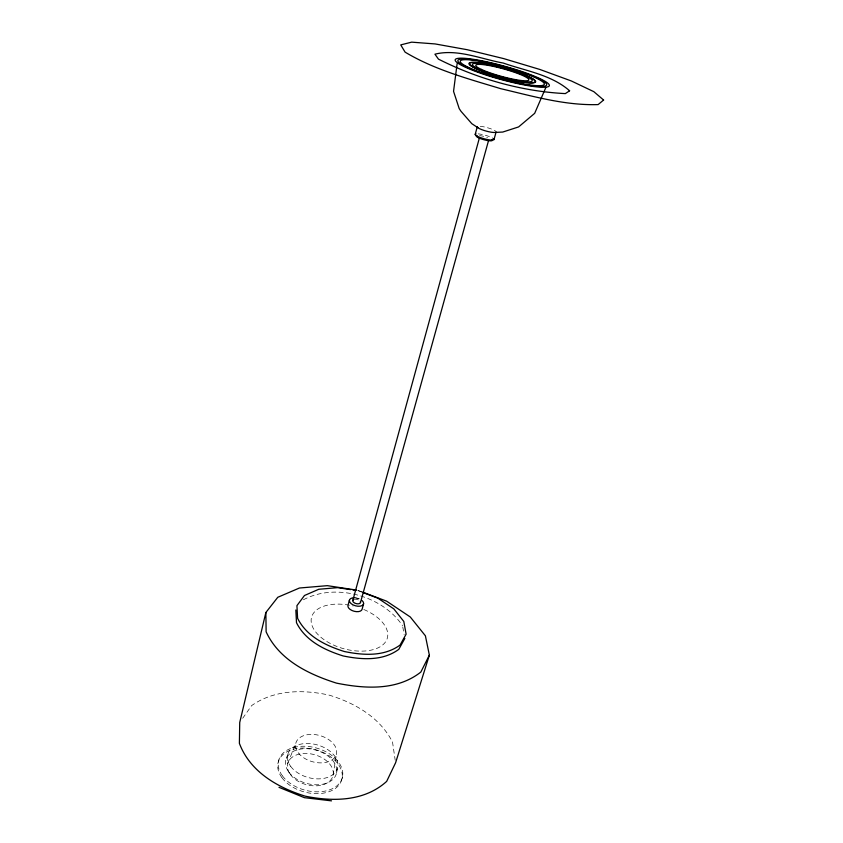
<?xml version="1.0" encoding="UTF-8"?>
<svg xmlns="http://www.w3.org/2000/svg" width="843" height="843" viewBox="0 0 843 843"><rect width="100%" height="100%" fill="white"/><g stroke="black" fill="none" stroke-linecap="round" stroke-linejoin="round"><path stroke-width="0.63" stroke-dasharray="4.21 3.16" d="M336.547 772.968L337.695 767.33M333.08 775.244L336.515 753.695M278.232 762.114L278.706 760.291M287.769 754.432L285.872 759.891M342.016 778.574L342.532 776.772M287.705 763.537L295.819 743.168M242.71 718.268L251.678 705.559C274.27 689.679 302.89 689.405 328.949 695.064C354.808 702.883 379.782 717.256 392.522 742.04L395.198 760.207M303.396 599.784C335.451 582.545 382.532 595.706 402.543 625.685M354.956 597.771L359.75 599.025M357.717 590.279L361.942 591.807M358.222 590.785L361.91 592.176M402.775 626.95L404.145 634.6M480.236 126.302A9.779 1.791 15.4 0 1 495.484 131.023M478.16 133.868A9.747 1.844 15.4 0 1 493.366 138.6M479.551 135.586A8.367 1.591 15.4 0 1 487.549 137.535M354.26 599.352A3.973 2.129 15.4 0 1 358.538 599.995M363.797 609.5A39.305 21.865 15.4 0 1 375.841 648.783A39.305 21.865 15.4 0 1 313.196 628.161A39.305 21.865 15.4 0 1 353.164 606.001M355.525 597.813A7.334 3.941 15.4 0 1 359.181 598.772M290.698 766.403A25.796 16.923 15.4 0 0 334.471 773.231A25.796 16.923 15.4 0 0 312.816 743.937A25.796 16.923 15.4 0 0 290.698 766.403M288.833 772.104A26.175 17.281 15.4 0 0 333.259 778.995A26.175 17.281 15.4 0 0 311.309 749.132A26.175 17.281 15.4 0 0 288.833 772.104M282.468 775.929A32.982 21.834 15.4 0 0 338.443 784.411A32.982 21.834 15.4 0 0 310.593 746.772A32.982 21.834 15.4 0 0 282.468 775.929M281.983 777.762A32.951 21.865 15.4 0 0 337.917 786.224A32.951 21.865 15.4 0 0 310.098 748.552A32.951 21.865 15.4 0 0 281.983 777.762M290.329 774.454A23.435 15.532 15.4 0 0 330.119 780.66A23.435 15.532 15.4 0 0 310.551 753.832A23.435 15.532 15.4 0 0 290.329 774.454M298.222 752.715A21.022 13.604 15.4 0 0 333.881 758.415A21.022 13.604 15.4 0 0 316.262 734.769A21.022 13.604 15.4 0 0 298.222 752.715"/><path stroke-width="1.26" d="M457.138 63.604L453.545 91.339L459.203 108.599L461.016 111.329L471.806 123.679L477.865 127.672M356.452 590.079L327.369 585.664L299.444 588.014L277.79 597.276L265.861 612.513L239.728 722.504L239.391 743.357C250.023 771.756 277.6 787.562 305.198 796.161C332.996 801.83 364.492 801.535 386.663 781.387L395.578 762.81L429.361 655.148L425.399 635.812L410.278 616.981L386.6 601.154L362.532 592.092M475.189 134.416L477.264 126.798A9.779 1.791 15.4 0 0 486.453 131.16A9.779 1.791 15.4 0 0 496.127 131.908L494.009 139.506M349.423 600.132L347.948 605.537A7.313 3.962 15.4 0 0 354.144 611.27A7.313 3.962 15.4 0 0 362.1 609.236L363.607 603.841M352.796 600.532L479.33 138.189M360.477 602.534L488.519 140.676M545.769 87.683L534.673 113.341L518.603 126.924L502.734 132.056L495.347 132.404M429.361 655.148L420.815 672.092C396.768 690.944 364.724 688.805 336.452 683.115C308.317 674.179 279.128 659.995 266.125 631.818L265.861 612.513M404.83 638.425L398.781 649.363C382.659 661.218 361.742 659.742 343.143 655.938C324.629 650.101 305.545 640.901 296.494 622.703L295.84 609.984M331.51 800.85L304.418 797.678L278.98 787.32M350.488 589.615L337.6 587.655L318.78 589.268L304.471 595.506L296.926 605.653L297.6 618.33C306.715 636.507 325.83 645.675 344.365 651.523C362.975 655.317 383.892 656.855 400.077 645.053L406.115 634.157L403.797 621.449L393.829 608.878L377.864 598.182L363.133 592.629M353.069 590.005L355.651 590.395M493.366 138.6A9.747 1.844 15.4 0 1 484.335 138.81A9.747 1.844 15.4 0 1 476.032 133.911M491.796 139.58A8.367 1.591 15.4 0 1 484.04 139.759A8.367 1.591 15.4 0 1 476.906 135.544M360.361 601.66A3.973 2.129 15.4 0 1 356.167 603.62A3.973 2.129 15.4 0 1 353.27 599.805M362.121 600.585A7.334 3.941 15.4 0 1 360.14 606.18A7.334 3.941 15.4 0 1 349.929 602.323A7.334 3.941 15.4 0 1 354.618 597.75M603.609 100.032L598.13 104.585C564.979 105.628 532.755 96.176 500.784 88.694C468.128 78.778 434.598 69.821 405.093 52.14L400.731 44.9L411.669 42.15L435.167 43.941L467.307 49.726L503.703 58.61L539.868 69.463L571.322 80.96L593.82 91.666L603.609 100.032M569.605 90.791L565.337 93.605C521.48 91.392 477.644 78.852 438.465 59.136L434.935 54.194C457.148 48.536 481.395 59.126 503.271 63.056C525.621 70.896 551.385 74.721 569.605 90.791M467.538 67.535A46.017 6.481 15.4 0 0 543.598 86.323A46.017 6.481 15.4 0 0 495.768 64.31A46.017 6.481 15.4 0 0 467.538 67.535M465.494 67.271A48.768 6.87 15.4 0 0 546.095 87.156A48.768 6.87 15.4 0 0 495.284 63.805A48.768 6.87 15.4 0 0 465.494 67.271M476.495 68.715A33.973 4.784 15.4 0 0 532.713 82.677A33.973 4.784 15.4 0 0 497.77 66.481A33.973 4.784 15.4 0 0 476.495 68.715M476.042 68.652A34.574 4.868 15.4 0 0 533.25 82.856A34.574 4.868 15.4 0 0 497.676 66.376A34.574 4.868 15.4 0 0 476.042 68.652M478.719 69.021A31.001 4.363 15.4 0 0 530.036 81.782A31.001 4.363 15.4 0 0 498.234 67.019A31.001 4.363 15.4 0 0 478.719 69.021M469.319 67.767A43.594 6.143 15.4 0 0 541.406 85.586A43.594 6.143 15.4 0 0 496.179 64.753A43.594 6.143 15.4 0 0 469.319 67.767M481.332 69.389A27.534 3.878 15.4 0 0 526.917 80.738A27.534 3.878 15.4 0 0 498.75 67.64A27.534 3.878 15.4 0 0 481.332 69.389"/></g></svg>
